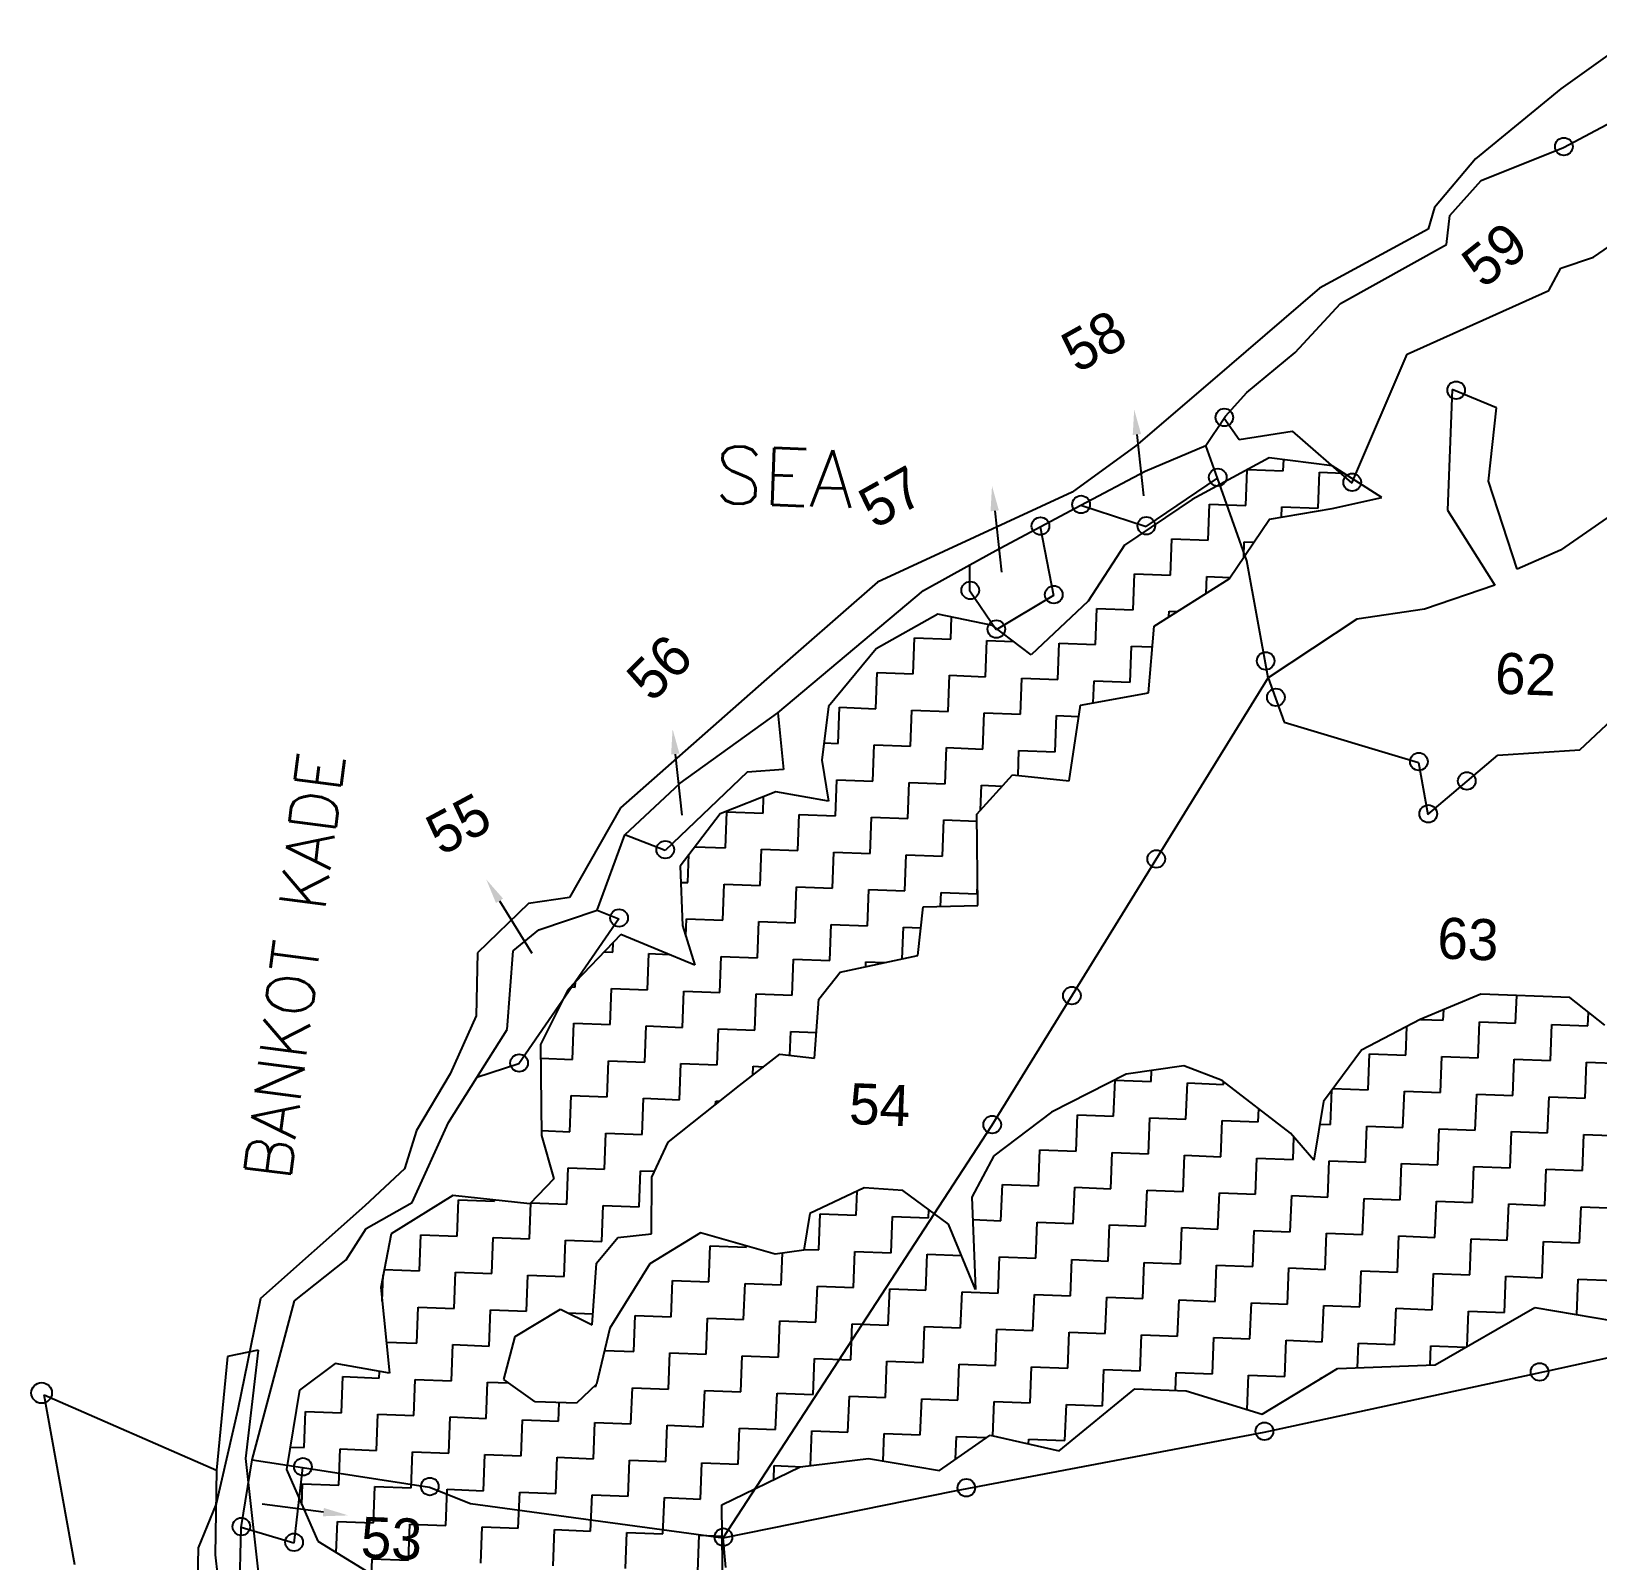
# Model space of a CAD drawing. Header units: metres. Extents: x 291285 to 296393, y 1982985 to 1990470.
# Drawn here: x 291384 to 292065, y 1987657 to 1988323 of the extents above; entities that cross this region are included whole.
import ezdxf

# ---------------------------------------------------------------- set-up
doc = ezdxf.new("R2010")
doc.units = ezdxf.units.M
for name, color, linetype in [('OFF', 1, 'Continuous'), ('POLY_HATCH', 12, 'Continuous'), ('POLY_PARCEL', 6, 'Continuous'), ('POLY_ROAD', 30, 'Continuous'), ('SYM_STONE', 1, 'Continuous'), ('TEXT_MAPOUT', 7, 'Continuous'), ('TEXT_PARCEL', 7, 'Continuous'), ('V_BOUND_LINE', 7, 'Continuous')]:
    doc.layers.add(name, color=color, linetype=linetype)
doc.styles.get("Standard").update_dxf_attribs({"font": 'simplex.shx'})
doc.styles.add('TEXT_MAP', font='')
doc.styles.get('TEXT_MAP').set_extended_font_data('Kruti Dev 050')

msp = doc.modelspace()

# ---------------------------------------------------------------- linework, layer by layer
for p, q in [((291865, 1988147.22), (291867.89, 1988120.56)), ((291803.13, 1988114.01), (291806.02, 1988087.35)), ((291664.15, 1988008.23), (291667.04, 1987981.57)), ((291587.67, 1987944.39), (291601.8, 1987921.6)), ((291511.04, 1987678.44), (291484.45, 1987681.92))]:
    msp.add_line(p, q)
for points in [[(291863.19, 1988147.02), (291863.82, 1988158.08), (291866.81, 1988147.41)], [(291801.32, 1988113.81), (291801.96, 1988124.87), (291804.94, 1988114.21)], [(291662.34, 1988008.03), (291662.98, 1988019.09), (291665.96, 1988008.42)], [(291586.12, 1987943.43), (291581.91, 1987953.67), (291589.21, 1987945.35)], [(291511.27, 1987680.25), (291521.87, 1987677.03), (291510.8, 1987676.64)]]:
    msp.add_solid(points)
at = {"layer": 'OFF'}
msp.add_line((291482.71, 1987748.85), (291469.39, 1987746.13), dxfattribs=at)
at = {"layer": 'POLY_HATCH'}
for p, q in [((291922.54, 1988137.09), (291889.1, 1988118.99)), ((291949.9, 1988133.62), (291922.54, 1988137.09)), ((291971.61, 1988119.86), (291949.9, 1988133.62)), ((291889.1, 1988118.99), (291859.64, 1988099.11)), ((291950, 1988115.04), (291971.61, 1988119.86)), ((291905.16, 1988084.44), (291922.73, 1988110.43)), ((291922.73, 1988110.43), (291950, 1988115.04)), ((291859.64, 1988099.11), (291843.74, 1988074.67)), ((291872.44, 1988063.88), (291905.16, 1988084.44)), ((291843.74, 1988074.67), (291819, 1988051.38)), ((291778.44, 1988069.09), (291751.58, 1988053.96)), ((291802.1, 1988064.15), (291778.44, 1988069.09)), ((291819, 1988051.38), (291802.1, 1988064.15)), ((291870.11, 1988034.88), (291872.44, 1988063.88)), ((291751.58, 1988053.96), (291730.81, 1988028.91)), ((291840.4, 1988029.55), (291870.11, 1988034.88)), ((291730.81, 1988028.91), (291727.9, 1988005.59)), ((291835.5, 1987996.62), (291840.4, 1988029.55)), ((291727.9, 1988005.59), (291730.85, 1987987.7)), ((291795.32, 1987982), (291810.93, 1987999.17)), ((291810.93, 1987999.17), (291835.5, 1987996.62)), ((291707.96, 1987991.81), (291683.75, 1987982.23)), ((291730.85, 1987987.7), (291707.96, 1987991.81)), ((291683.75, 1987982.23), (291666.3, 1987959.47)), ((291795.82, 1987942.39), (291795.32, 1987982)), ((291666.3, 1987959.47), (291667.33, 1987933.58)), ((291769.7, 1987920.58), (291771.94, 1987941.69)), ((291771.94, 1987941.69), (291795.82, 1987942.39)), ((291667.33, 1987933.58), (291672.73, 1987916.4)), ((291640.5, 1987929.76), (291617.34, 1987905.6)), ((291672.73, 1987916.4), (291640.5, 1987929.76)), ((291735.88, 1987913.28), (291769.7, 1987920.58)), ((291726.55, 1987901.61), (291735.88, 1987913.28)), ((291617.34, 1987905.6), (291605.51, 1987881.81)), ((291724.7, 1987875.9), (291726.55, 1987901.61)), ((292014.69, 1987903.74), (291988.19, 1987892.73)), ((292053.33, 1987902.26), (292014.69, 1987903.74)), ((292068.63, 1987890.22), (292053.33, 1987902.26)), ((291988.19, 1987892.73), (291962.74, 1987879.38)), ((291605.51, 1987881.81), (291606.01, 1987842.21)), ((291692.15, 1987863.98), (291709.58, 1987877.63)), ((291709.58, 1987877.63), (291724.7, 1987875.9)), ((291962.74, 1987879.38), (291946.12, 1987857.11)), ((291885.38, 1987872.61), (291860.3, 1987868.99)), ((291902.04, 1987866.24), (291885.38, 1987872.61)), ((291661.11, 1987839.39), (291692.15, 1987863.98)), ((291860.3, 1987868.99), (291827.85, 1987852.47)), ((291931.83, 1987843.33), (291902.04, 1987866.24)), ((291946.12, 1987857.11), (291941.99, 1987831.49)), ((291827.85, 1987852.47), (291802.76, 1987833.39)), ((291941.99, 1987831.49), (291931.83, 1987843.33)), ((291606.01, 1987842.21), (291611.36, 1987823.42)), ((291653.93, 1987824.2), (291661.11, 1987839.39)), ((291802.76, 1987833.39), (291793.18, 1987815.42)), ((291611.36, 1987823.42), (291600.83, 1987812.51)), ((291653.85, 1987799.57), (291653.93, 1987824.2)), ((291567.42, 1987816.21), (291540.5, 1987799.47)), ((291600.83, 1987812.51), (291567.42, 1987816.21)), ((291746.33, 1987819.51), (291722.69, 1987808.39)), ((291763.2, 1987818.29), (291746.33, 1987819.51)), ((291782.99, 1987803.78), (291763.2, 1987818.29)), ((291793.18, 1987815.42), (291794.8, 1987775.26)), ((291722.69, 1987808.39), (291720.07, 1987792.45)), ((291794.8, 1987775.26), (291782.99, 1987803.78)), ((291540.5, 1987799.47), (291535.97, 1987776.21)), ((291629.85, 1987786.74), (291639.16, 1987797.84)), ((291639.16, 1987797.84), (291653.85, 1987799.57)), ((291675.07, 1987799.9), (291653.06, 1987786.42)), ((291707.68, 1987790.63), (291675.07, 1987799.9)), ((291720.07, 1987792.45), (291707.68, 1987790.63)), ((291627.96, 1987759.89), (291629.85, 1987786.74)), ((291653.06, 1987786.42), (291635.65, 1987758.45)), ((291535.97, 1987776.21), (291539.8, 1987738.9)), ((291594.52, 1987754.87), (291614.18, 1987766.72)), ((291614.18, 1987766.72), (291627.96, 1987759.89)), ((291994.74, 1987742.47), (292038.15, 1987767.47)), ((292038.15, 1987767.47), (292093.17, 1987758.09)), ((291589.51, 1987736.16), (291594.52, 1987754.87)), ((291635.65, 1987758.45), (291629.84, 1987734.04)), ((291516.1, 1987743.04), (291500.7, 1987731.51)), ((291539.8, 1987738.9), (291516.1, 1987743.04)), ((291919.53, 1987721.11), (291952.23, 1987740.87)), ((291952.23, 1987740.87), (291994.74, 1987742.47)), ((291603.18, 1987726.47), (291589.51, 1987736.16)), ((291629.84, 1987734.04), (291621.21, 1987725.78)), ((291500.7, 1987731.51), (291494.93, 1987696.99)), ((291831.19, 1987705.11), (291864.17, 1987732.12)), ((291864.17, 1987732.12), (291886.37, 1987731.27)), ((291886.37, 1987731.27), (291919.53, 1987721.11)), ((291621.21, 1987725.78), (291603.18, 1987726.47)), ((291779.12, 1987696.6), (291801.13, 1987711.92)), ((291801.13, 1987711.92), (291831.19, 1987705.11)), ((291718.54, 1987698.12), (291748.19, 1987701.83)), ((291748.19, 1987701.83), (291779.12, 1987696.6)), ((291494.93, 1987696.99), (291508.69, 1987665.76)), ((291684.35, 1987681.65), (291718.54, 1987698.12)), ((291684.82, 1987641.24), (291684.35, 1987681.65)), ((291508.69, 1987665.76), (291529.62, 1987652.84))]:
    msp.add_line(p, q, dxfattribs=at)
at = {"layer": 'POLY_HATCH', "linetype": 'Continuous'}
for p, q in [((291928.68, 1988131.47), (291928.86, 1988136.29)), ((291912.34, 1988116.33), (291912.93, 1988131.89)), ((291913.24, 1988132.06), (291928.68, 1988131.47)), ((291943.81, 1988115.13), (291944.41, 1988130.86)), ((291944.41, 1988130.86), (291954.89, 1988130.46)), ((291896, 1988101.2), (291896.6, 1988116.94)), ((291896.6, 1988116.94), (291912.34, 1988116.33)), ((291927.9, 1988111.3), (291928.07, 1988115.73)), ((291928.07, 1988115.73), (291943.81, 1988115.13)), ((291879.66, 1988086.07), (291880.26, 1988101.8)), ((291880.26, 1988101.8), (291896, 1988101.2)), ((291911.47, 1988093.77), (291911.73, 1988100.6)), ((291911.73, 1988100.6), (291915.98, 1988100.43)), ((291863.32, 1988070.93), (291863.92, 1988086.67)), ((291863.92, 1988086.67), (291879.66, 1988086.07)), ((291895.11, 1988078.12), (291895.39, 1988085.46)), ((291895.39, 1988085.46), (291905.59, 1988085.07)), ((291784.03, 1988058.21), (291784.4, 1988067.85)), ((291846.98, 1988055.8), (291847.58, 1988071.54)), ((291847.58, 1988071.54), (291863.32, 1988070.93)), ((291878.96, 1988067.98), (291879.05, 1988070.33)), ((291879.05, 1988070.33), (291882.5, 1988070.2)), ((291767.69, 1988043.08), (291768.29, 1988058.81)), ((291768.29, 1988058.81), (291784.03, 1988058.21)), ((291799.16, 1988041.87), (291799.77, 1988057.61)), ((291799.77, 1988057.61), (291811.34, 1988057.16)), ((291830.64, 1988040.67), (291831.24, 1988056.4)), ((291831.24, 1988056.4), (291846.98, 1988055.8)), ((291862.11, 1988039.46), (291862.71, 1988055.2)), ((291862.71, 1988055.2), (291871.71, 1988054.85)), ((291751.35, 1988027.94), (291751.95, 1988043.68)), ((291751.95, 1988043.68), (291767.69, 1988043.08)), ((291782.82, 1988026.74), (291783.43, 1988042.47)), ((291783.43, 1988042.47), (291799.16, 1988041.87)), ((291814.3, 1988025.53), (291814.9, 1988041.27)), ((291814.9, 1988041.27), (291830.64, 1988040.67)), ((291846.01, 1988030.56), (291846.37, 1988040.06)), ((291846.37, 1988040.06), (291862.11, 1988039.46)), ((291735.01, 1988012.81), (291735.61, 1988028.55)), ((291735.61, 1988028.55), (291751.35, 1988027.94)), ((291766.48, 1988011.6), (291767.09, 1988027.34)), ((291767.09, 1988027.34), (291782.82, 1988026.74)), ((291797.96, 1988010.4), (291798.56, 1988026.13)), ((291798.56, 1988026.13), (291814.3, 1988025.53)), ((291829.43, 1988009.19), (291830.03, 1988024.93)), ((291830.03, 1988024.93), (291839.65, 1988024.56)), ((291728.83, 1988013.05), (291735.01, 1988012.81)), ((291750.14, 1987996.47), (291750.75, 1988012.21)), ((291750.75, 1988012.21), (291766.48, 1988011.6)), ((291781.62, 1987995.26), (291782.22, 1988011)), ((291782.22, 1988011), (291797.96, 1988010.4)), ((291813.28, 1987998.93), (291813.69, 1988009.79)), ((291813.69, 1988009.79), (291829.43, 1988009.19)), ((291733.8, 1987981.34), (291734.41, 1987997.07)), ((291734.41, 1987997.07), (291750.14, 1987996.47)), ((291765.28, 1987980.13), (291765.88, 1987995.87)), ((291765.88, 1987995.87), (291781.62, 1987995.26)), ((291796.94, 1987983.78), (291797.35, 1987994.66)), ((291797.35, 1987994.66), (291806.51, 1987994.31)), ((291702.33, 1987982.54), (291702.6, 1987989.69)), ((291685.99, 1987967.41), (291686.59, 1987983.15)), ((291686.59, 1987983.15), (291702.33, 1987982.54)), ((291717.46, 1987966.2), (291718.07, 1987981.94)), ((291718.07, 1987981.94), (291733.8, 1987981.34)), ((291748.94, 1987965), (291749.54, 1987980.73)), ((291749.54, 1987980.73), (291765.28, 1987980.13)), ((291780.41, 1987963.79), (291781.01, 1987979.53)), ((291781.01, 1987979.53), (291795.35, 1987978.98)), ((291672.77, 1987967.92), (291685.99, 1987967.41)), ((291701.12, 1987951.07), (291701.73, 1987966.81)), ((291701.73, 1987966.81), (291717.46, 1987966.2)), ((291732.6, 1987949.86), (291733.2, 1987965.6)), ((291733.2, 1987965.6), (291748.94, 1987965)), ((291669.65, 1987952.28), (291670.12, 1987964.45)), ((291764.07, 1987948.66), (291764.67, 1987964.39)), ((291764.67, 1987964.39), (291780.41, 1987963.79)), ((291666.58, 1987952.39), (291669.65, 1987952.28)), ((291684.78, 1987935.94), (291685.39, 1987951.67)), ((291685.39, 1987951.67), (291701.12, 1987951.07)), ((291716.26, 1987934.73), (291716.86, 1987950.47)), ((291716.86, 1987950.47), (291732.6, 1987949.86)), ((291747.73, 1987933.52), (291748.33, 1987949.26)), ((291748.33, 1987949.26), (291764.07, 1987948.66)), ((291779.57, 1987941.91), (291779.81, 1987948.05)), ((291779.81, 1987948.05), (291795.54, 1987947.45)), ((291795.54, 1987947.45), (291795.7, 1987951.57)), ((291668.76, 1987929.03), (291669.05, 1987936.54)), ((291669.05, 1987936.54), (291684.78, 1987935.94)), ((291699.92, 1987919.6), (291700.52, 1987935.33)), ((291700.52, 1987935.33), (291716.26, 1987934.73)), ((291731.39, 1987918.39), (291731.99, 1987934.13)), ((291731.99, 1987934.13), (291747.73, 1987933.52)), ((291762.94, 1987919.12), (291763.47, 1987932.92)), ((291763.47, 1987932.92), (291770.98, 1987932.63)), ((291636.97, 1987922.01), (291637.13, 1987926.25)), ((291633.21, 1987922.15), (291636.97, 1987922.01)), ((291652.1, 1987905.67), (291652.71, 1987921.41)), ((291652.71, 1987921.41), (291661.47, 1987921.07)), ((291683.58, 1987904.46), (291684.18, 1987920.2)), ((291684.18, 1987920.2), (291699.92, 1987919.6)), ((291715.05, 1987903.26), (291715.65, 1987918.99)), ((291715.65, 1987918.99), (291731.39, 1987918.39)), ((291747.05, 1987915.69), (291747.13, 1987917.79)), ((291747.13, 1987917.79), (291755.31, 1987917.47)), ((291618.63, 1987906.95), (291620.63, 1987906.87)), ((291620.63, 1987906.87), (291620.72, 1987909.12)), ((291635.76, 1987890.53), (291636.37, 1987906.27)), ((291636.37, 1987906.27), (291652.1, 1987905.67)), ((291667.24, 1987889.33), (291667.84, 1987905.07)), ((291667.84, 1987905.07), (291683.58, 1987904.46)), ((291698.71, 1987888.12), (291699.31, 1987903.86)), ((291699.31, 1987903.86), (291715.05, 1987903.26)), ((292029.79, 1987891.19), (292030.25, 1987903.14)), ((291619.42, 1987875.4), (291620.03, 1987891.14)), ((291620.03, 1987891.14), (291635.76, 1987890.53)), ((291988.32, 1987892.78), (291998.31, 1987892.4)), ((291998.31, 1987892.4), (291998.49, 1987897.01)), ((292013.45, 1987876.06), (292014.05, 1987891.79)), ((292014.05, 1987891.79), (292029.79, 1987891.19)), ((292044.92, 1987874.85), (292045.52, 1987890.59)), ((292045.52, 1987890.59), (292061.26, 1987889.99)), ((292061.26, 1987889.99), (292061.49, 1987895.84)), ((291650.9, 1987874.19), (291651.5, 1987889.93)), ((291651.5, 1987889.93), (291667.24, 1987889.33)), ((291682.37, 1987872.99), (291682.97, 1987888.73)), ((291682.97, 1987888.73), (291698.71, 1987888.12)), ((291714.05, 1987877.12), (291714.45, 1987887.52)), ((291714.45, 1987887.52), (291725.51, 1987887.09)), ((291981.97, 1987877.26), (291982.45, 1987889.72)), ((291965.63, 1987862.13), (291966.24, 1987877.87)), ((291966.24, 1987877.87), (291981.97, 1987877.26)), ((291605.59, 1987875.93), (291619.42, 1987875.4)), ((291634.56, 1987859.06), (291635.16, 1987874.8)), ((291635.16, 1987874.8), (291650.9, 1987874.19)), ((291666.03, 1987857.85), (291666.63, 1987873.59)), ((291666.63, 1987873.59), (291682.37, 1987872.99)), ((291697.96, 1987868.53), (291698.11, 1987872.39)), ((291698.11, 1987872.39), (291702.66, 1987872.21)), ((291871.21, 1987865.75), (291871.4, 1987870.59)), ((291997.11, 1987860.92), (291997.71, 1987876.66)), ((291997.71, 1987876.66), (292013.45, 1987876.06)), ((292028.58, 1987859.72), (292029.18, 1987875.45)), ((292029.18, 1987875.45), (292044.92, 1987874.85)), ((292060.06, 1987858.51), (292060.66, 1987874.25)), ((292060.66, 1987874.25), (292076.4, 1987873.65)), ((291854.87, 1987850.62), (291855.48, 1987866.35)), ((291855.48, 1987866.35), (291871.21, 1987865.75)), ((291886.35, 1987849.41), (291886.95, 1987865.15)), ((291886.95, 1987865.15), (291902.69, 1987864.54)), ((291902.69, 1987864.54), (291902.73, 1987865.71)), ((291618.22, 1987843.93), (291618.82, 1987859.66)), ((291618.82, 1987859.66), (291634.56, 1987859.06)), ((291649.69, 1987842.72), (291650.29, 1987858.46)), ((291650.29, 1987858.46), (291666.03, 1987857.85)), ((291681.71, 1987855.71), (291681.77, 1987857.25)), ((291681.77, 1987857.25), (291683.57, 1987857.18)), ((291949.29, 1987847), (291949.87, 1987862.14)), ((291950.31, 1987862.72), (291965.63, 1987862.13)), ((291980.77, 1987845.79), (291981.37, 1987861.53)), ((291981.37, 1987861.53), (291997.11, 1987860.92)), ((292012.24, 1987844.58), (292012.84, 1987860.32)), ((292012.84, 1987860.32), (292028.58, 1987859.72)), ((292043.72, 1987843.38), (292044.32, 1987859.11)), ((292044.32, 1987859.11), (292060.06, 1987858.51)), ((291838.53, 1987835.48), (291839.14, 1987851.22)), ((291839.14, 1987851.22), (291854.87, 1987850.62)), ((291870.01, 1987834.28), (291870.61, 1987850.01)), ((291870.61, 1987850.01), (291886.35, 1987849.41)), ((291917.82, 1987848.2), (291918.04, 1987853.94)), ((291605.99, 1987844.4), (291618.22, 1987843.93)), ((291633.35, 1987827.59), (291633.95, 1987843.32)), ((291633.95, 1987843.32), (291649.69, 1987842.72)), ((291901.48, 1987833.07), (291902.08, 1987848.81)), ((291902.08, 1987848.81), (291917.82, 1987848.2)), ((291944.52, 1987847.18), (291949.29, 1987847)), ((291964.43, 1987830.66), (291965.03, 1987846.39)), ((291965.03, 1987846.39), (291980.77, 1987845.79)), ((291995.9, 1987829.45), (291996.5, 1987845.19)), ((291996.5, 1987845.19), (292012.24, 1987844.58)), ((292027.38, 1987828.24), (292027.98, 1987843.98)), ((292027.98, 1987843.98), (292043.72, 1987843.38)), ((292058.85, 1987827.04), (292059.45, 1987842.77)), ((292059.45, 1987842.77), (292075.19, 1987842.17)), ((291822.19, 1987820.35), (291822.8, 1987836.09)), ((291822.8, 1987836.09), (291838.53, 1987835.48)), ((291932.95, 1987831.86), (291933.33, 1987841.59)), ((291853.67, 1987819.14), (291854.27, 1987834.88)), ((291854.27, 1987834.88), (291870.01, 1987834.28)), ((291885.14, 1987817.94), (291885.74, 1987833.67)), ((291885.74, 1987833.67), (291901.48, 1987833.07)), ((291916.61, 1987816.73), (291917.22, 1987832.47)), ((291917.22, 1987832.47), (291932.95, 1987831.86)), ((291948.09, 1987815.52), (291948.69, 1987831.26)), ((291948.69, 1987831.26), (291964.43, 1987830.66)), ((291979.56, 1987814.32), (291980.16, 1987830.05)), ((291980.16, 1987830.05), (291995.9, 1987829.45)), ((291617.01, 1987812.45), (291617.61, 1987828.19)), ((291617.61, 1987828.19), (291633.35, 1987827.59)), ((291648.48, 1987811.25), (291649.09, 1987826.98)), ((291649.09, 1987826.98), (291655.14, 1987826.75)), ((292011.03, 1987813.11), (292011.64, 1987828.85)), ((292011.64, 1987828.85), (292027.38, 1987828.24)), ((292042.51, 1987811.9), (292043.11, 1987827.64)), ((292043.11, 1987827.64), (292058.85, 1987827.04)), ((291742.9, 1987807.63), (291743.31, 1987818.09)), ((291805.85, 1987805.22), (291806.46, 1987820.95)), ((291806.46, 1987820.95), (291822.19, 1987820.35)), ((291837.33, 1987804.01), (291837.93, 1987819.75)), ((291837.93, 1987819.75), (291853.67, 1987819.14)), ((291868.8, 1987802.8), (291869.4, 1987818.54)), ((291869.4, 1987818.54), (291885.14, 1987817.94)), ((291900.27, 1987801.6), (291900.88, 1987817.33)), ((291900.88, 1987817.33), (291916.61, 1987816.73)), ((291931.75, 1987800.39), (291932.35, 1987816.13)), ((291932.35, 1987816.13), (291948.09, 1987815.52)), ((291569.2, 1987798.53), (291569.8, 1987814.26)), ((291569.8, 1987814.26), (291585.54, 1987813.66)), ((291585.54, 1987813.66), (291585.56, 1987814.2)), ((291600.67, 1987797.32), (291601.27, 1987812.96)), ((291601.36, 1987813.05), (291617.01, 1987812.45)), ((291632.14, 1987796.11), (291632.75, 1987811.85)), ((291632.75, 1987811.85), (291648.48, 1987811.25)), ((291774.38, 1987806.42), (291774.52, 1987810)), ((291963.22, 1987799.18), (291963.82, 1987814.92)), ((291963.82, 1987814.92), (291979.56, 1987814.32)), ((291994.69, 1987797.98), (291995.3, 1987813.71)), ((291995.3, 1987813.71), (292011.03, 1987813.11)), ((292026.17, 1987796.77), (292026.77, 1987812.51)), ((292026.77, 1987812.51), (292042.51, 1987811.9)), ((292057.64, 1987795.56), (292058.25, 1987811.3)), ((292058.25, 1987811.3), (292073.98, 1987810.7)), ((291726.56, 1987792.49), (291727.17, 1987808.23)), ((291727.17, 1987808.23), (291742.9, 1987807.63)), ((291758.04, 1987791.29), (291758.64, 1987807.02)), ((291758.64, 1987807.02), (291774.38, 1987806.42)), ((291793.57, 1987805.69), (291805.85, 1987805.22)), ((291820.99, 1987788.88), (291821.59, 1987804.61)), ((291821.59, 1987804.61), (291837.33, 1987804.01)), ((291852.46, 1987787.67), (291853.06, 1987803.41)), ((291853.06, 1987803.41), (291868.8, 1987802.8)), ((291883.93, 1987786.46), (291884.54, 1987802.2)), ((291884.54, 1987802.2), (291900.27, 1987801.6)), ((291552.86, 1987783.39), (291553.46, 1987799.13)), ((291553.46, 1987799.13), (291569.2, 1987798.53)), ((291584.33, 1987782.19), (291584.93, 1987797.92)), ((291584.93, 1987797.92), (291600.67, 1987797.32)), ((291615.8, 1987780.98), (291616.41, 1987796.72)), ((291616.41, 1987796.72), (291632.14, 1987796.11)), ((291915.41, 1987785.26), (291916.01, 1987800.99)), ((291916.01, 1987800.99), (291931.75, 1987800.39)), ((291946.88, 1987784.05), (291947.48, 1987799.79)), ((291947.48, 1987799.79), (291963.22, 1987799.18)), ((291978.35, 1987782.84), (291978.96, 1987798.58)), ((291978.96, 1987798.58), (291994.69, 1987797.98)), ((292009.83, 1987781.64), (292010.43, 1987797.37)), ((292010.43, 1987797.37), (292026.17, 1987796.77)), ((292041.3, 1987780.43), (292041.91, 1987796.17)), ((292041.91, 1987796.17), (292057.64, 1987795.56)), ((291678.75, 1987778.57), (291679.35, 1987794.3)), ((291679.35, 1987794.3), (291695.09, 1987793.7)), ((291695.09, 1987793.7), (291695.11, 1987794.2)), ((291710.22, 1987777.36), (291710.75, 1987791.08)), ((291720.12, 1987792.74), (291726.56, 1987792.49)), ((291741.7, 1987776.15), (291742.3, 1987791.89)), ((291742.3, 1987791.89), (291758.04, 1987791.29)), ((291773.17, 1987774.95), (291773.78, 1987790.68)), ((291773.78, 1987790.68), (291788.65, 1987790.11)), ((291804.65, 1987773.74), (291805.25, 1987789.48)), ((291805.25, 1987789.48), (291820.99, 1987788.88)), ((291836.12, 1987772.54), (291836.72, 1987788.27)), ((291836.72, 1987788.27), (291852.46, 1987787.67)), ((291536.59, 1987770.18), (291537.03, 1987781.65)), ((291537.48, 1987783.98), (291552.86, 1987783.39)), ((291567.99, 1987767.05), (291568.59, 1987782.79)), ((291568.59, 1987782.79), (291584.33, 1987782.19)), ((291599.46, 1987765.85), (291600.07, 1987781.58)), ((291600.07, 1987781.58), (291615.8, 1987780.98)), ((291867.59, 1987771.33), (291868.2, 1987787.07)), ((291868.2, 1987787.07), (291883.93, 1987786.46)), ((291899.07, 1987770.12), (291899.67, 1987785.86)), ((291899.67, 1987785.86), (291915.41, 1987785.26)), ((291930.54, 1987768.92), (291931.14, 1987784.65)), ((291931.14, 1987784.65), (291946.88, 1987784.05)), ((291962.01, 1987767.71), (291962.62, 1987783.45)), ((291962.62, 1987783.45), (291978.35, 1987782.84)), ((291993.49, 1987766.5), (291994.09, 1987782.24)), ((291994.09, 1987782.24), (292009.83, 1987781.64)), ((291662.41, 1987763.43), (291663.01, 1987779.17)), ((291663.01, 1987779.17), (291678.75, 1987778.57)), ((291693.88, 1987762.23), (291694.49, 1987777.96)), ((291694.49, 1987777.96), (291710.22, 1987777.36)), ((291725.36, 1987761.02), (291725.96, 1987776.76)), ((291725.96, 1987776.76), (291741.7, 1987776.15)), ((291756.83, 1987759.81), (291757.44, 1987775.55)), ((291757.44, 1987775.55), (291773.17, 1987774.95)), ((292024.96, 1987765.3), (292025.57, 1987781.03)), ((292025.57, 1987781.03), (292041.3, 1987780.43)), ((292056.45, 1987764.35), (292057.04, 1987779.83)), ((292057.04, 1987779.83), (292072.78, 1987779.22)), ((291551.65, 1987751.92), (291552.25, 1987767.66)), ((291552.25, 1987767.66), (291567.99, 1987767.05)), ((291788.31, 1987758.61), (291788.91, 1987774.34)), ((291788.91, 1987774.34), (291804.65, 1987773.74)), ((291819.78, 1987757.4), (291820.38, 1987773.14)), ((291820.38, 1987773.14), (291836.12, 1987772.54)), ((291851.25, 1987756.2), (291851.86, 1987771.93)), ((291851.86, 1987771.93), (291867.59, 1987771.33)), ((291882.73, 1987754.99), (291883.33, 1987770.73)), ((291883.33, 1987770.73), (291899.07, 1987770.12)), ((291914.2, 1987753.78), (291914.8, 1987769.52)), ((291914.8, 1987769.52), (291930.54, 1987768.92)), ((291945.67, 1987752.58), (291946.28, 1987768.31)), ((291946.28, 1987768.31), (291962.01, 1987767.71)), ((291583.12, 1987750.71), (291583.73, 1987766.45)), ((291583.73, 1987766.45), (291599.46, 1987765.85)), ((291617.32, 1987765.16), (291628.31, 1987764.74)), ((291646.07, 1987748.3), (291646.67, 1987764.04)), ((291646.67, 1987764.04), (291662.41, 1987763.43)), ((291677.54, 1987747.09), (291678.15, 1987762.83)), ((291678.15, 1987762.83), (291693.88, 1987762.23)), ((291709.02, 1987745.89), (291709.62, 1987761.62)), ((291709.62, 1987761.62), (291725.36, 1987761.02)), ((291977.15, 1987751.37), (291977.75, 1987767.11)), ((291977.75, 1987767.11), (291993.49, 1987766.5)), ((292008.63, 1987750.47), (292009.23, 1987765.9)), ((292009.23, 1987765.9), (292024.96, 1987765.3)), ((291740.49, 1987744.68), (291741.1, 1987760.42)), ((291741.1, 1987760.42), (291756.83, 1987759.81)), ((291771.97, 1987743.47), (291772.57, 1987759.21)), ((291772.57, 1987759.21), (291788.31, 1987758.61)), ((291803.44, 1987742.27), (291804.04, 1987758)), ((291804.04, 1987758), (291819.78, 1987757.4)), ((291834.91, 1987741.06), (291835.52, 1987756.8)), ((291835.52, 1987756.8), (291851.25, 1987756.2)), ((291866.39, 1987739.85), (291866.99, 1987755.59)), ((291866.99, 1987755.59), (291882.73, 1987754.99)), ((291897.86, 1987738.65), (291898.46, 1987754.39)), ((291898.46, 1987754.39), (291914.2, 1987753.78)), ((291538.41, 1987752.43), (291551.65, 1987751.92)), ((291566.78, 1987735.58), (291567.39, 1987751.32)), ((291567.39, 1987751.32), (291583.12, 1987750.71)), ((291633.35, 1987748.79), (291646.07, 1987748.3)), ((291661.2, 1987731.96), (291661.81, 1987747.7)), ((291661.81, 1987747.7), (291677.54, 1987747.09)), ((291929.33, 1987737.44), (291929.94, 1987753.18)), ((291929.94, 1987753.18), (291945.67, 1987752.58)), ((291961, 1987741.2), (291961.41, 1987751.97)), ((291961.41, 1987751.97), (291977.15, 1987751.37)), ((291992.56, 1987742.39), (291992.89, 1987750.77)), ((291992.89, 1987750.77), (292008.13, 1987750.18)), ((291692.68, 1987730.75), (291693.28, 1987746.49)), ((291693.28, 1987746.49), (291709.02, 1987745.89)), ((291724.15, 1987729.55), (291724.76, 1987745.28)), ((291724.76, 1987745.28), (291740.49, 1987744.68)), ((291755.63, 1987728.34), (291756.23, 1987744.08)), ((291756.23, 1987744.08), (291771.97, 1987743.47)), ((291787.1, 1987727.13), (291787.7, 1987742.87)), ((291787.7, 1987742.87), (291803.44, 1987742.27)), ((291818.57, 1987725.93), (291819.18, 1987741.66)), ((291819.18, 1987741.66), (291834.91, 1987741.06)), ((291850.05, 1987724.72), (291850.65, 1987740.46)), ((291850.65, 1987740.46), (291866.39, 1987739.85)), ((291518.97, 1987721.65), (291519.57, 1987737.39)), ((291519.57, 1987737.39), (291535.31, 1987736.79)), ((291535.31, 1987736.79), (291535.42, 1987739.67)), ((291550.44, 1987720.45), (291551.05, 1987736.18)), ((291551.05, 1987736.18), (291566.78, 1987735.58)), ((291581.92, 1987719.24), (291582.52, 1987734.98)), ((291582.52, 1987734.98), (291591.67, 1987734.63)), ((291629.73, 1987733.17), (291629.76, 1987733.96)), ((291881.82, 1987731.45), (291882.12, 1987739.25)), ((291882.12, 1987739.25), (291897.86, 1987738.65)), ((291913.03, 1987723.11), (291913.6, 1987738.05)), ((291913.6, 1987738.05), (291929.33, 1987737.44)), ((291945.06, 1987736.54), (291945.07, 1987736.84)), ((291945.07, 1987736.84), (291945.53, 1987736.82)), ((291628.96, 1987733.2), (291629.73, 1987733.17)), ((291644.86, 1987716.83), (291645.47, 1987732.56)), ((291645.47, 1987732.56), (291661.2, 1987731.96)), ((291676.34, 1987715.62), (291676.94, 1987731.36)), ((291676.94, 1987731.36), (291692.68, 1987730.75)), ((291707.81, 1987714.41), (291708.42, 1987730.15)), ((291708.42, 1987730.15), (291724.15, 1987729.55)), ((291739.29, 1987713.21), (291739.89, 1987728.94)), ((291739.89, 1987728.94), (291755.63, 1987728.34)), ((291770.76, 1987712), (291771.36, 1987727.74)), ((291771.36, 1987727.74), (291787.1, 1987727.13)), ((291502.63, 1987706.52), (291503.23, 1987722.25)), ((291503.23, 1987722.25), (291518.97, 1987721.65)), ((291534.1, 1987705.31), (291534.71, 1987721.05)), ((291534.71, 1987721.05), (291550.44, 1987720.45)), ((291613.39, 1987718.03), (291613.7, 1987726.07)), ((291802.27, 1987711.66), (291802.84, 1987726.53)), ((291802.84, 1987726.53), (291818.57, 1987725.93)), ((291833.71, 1987709.59), (291834.31, 1987725.32)), ((291834.31, 1987725.32), (291850.05, 1987724.72)), ((291565.58, 1987704.11), (291566.18, 1987719.84)), ((291566.18, 1987719.84), (291581.92, 1987719.24)), ((291597.05, 1987702.9), (291597.65, 1987718.64)), ((291597.65, 1987718.64), (291613.39, 1987718.03)), ((291628.52, 1987701.69), (291629.13, 1987717.43)), ((291629.13, 1987717.43), (291644.86, 1987716.83)), ((291660, 1987700.49), (291660.6, 1987716.22)), ((291660.6, 1987716.22), (291676.34, 1987715.62)), ((291691.47, 1987699.28), (291692.08, 1987715.02)), ((291692.08, 1987715.02), (291707.81, 1987714.41)), ((291722.97, 1987698.67), (291723.55, 1987713.81)), ((291723.55, 1987713.81), (291739.29, 1987713.21)), ((291496.56, 1987706.75), (291502.63, 1987706.52)), ((291754.57, 1987700.75), (291755.02, 1987712.6)), ((291755.02, 1987712.6), (291770.76, 1987712)), ((291786.12, 1987701.47), (291786.5, 1987711.4)), ((291786.5, 1987711.4), (291799.66, 1987710.89)), ((291817.89, 1987708.12), (291817.97, 1987710.19)), ((291817.97, 1987710.19), (291833.71, 1987709.59)), ((291517.76, 1987690.18), (291518.37, 1987705.91)), ((291518.37, 1987705.91), (291534.1, 1987705.31)), ((291549.24, 1987688.97), (291549.84, 1987704.71)), ((291549.84, 1987704.71), (291565.58, 1987704.11)), ((291580.71, 1987687.77), (291581.31, 1987703.5)), ((291581.31, 1987703.5), (291597.05, 1987702.9)), ((291612.18, 1987686.56), (291612.79, 1987702.3)), ((291612.79, 1987702.3), (291628.52, 1987701.69)), ((291643.66, 1987685.35), (291644.26, 1987701.09)), ((291644.26, 1987701.09), (291660, 1987700.49)), ((291675.13, 1987684.15), (291675.74, 1987699.88)), ((291675.74, 1987699.88), (291691.47, 1987699.28)), ((291706.97, 1987692.55), (291707.21, 1987698.68)), ((291707.21, 1987698.68), (291719.31, 1987698.21)), ((291501.68, 1987681.68), (291502.03, 1987690.78)), ((291502.03, 1987690.78), (291517.76, 1987690.18)), ((291532.9, 1987673.84), (291533.5, 1987689.57)), ((291533.5, 1987689.57), (291549.24, 1987688.97)), ((291564.37, 1987672.63), (291564.97, 1987688.37)), ((291564.97, 1987688.37), (291580.71, 1987687.77)), ((291595.84, 1987671.43), (291596.45, 1987687.16)), ((291596.45, 1987687.16), (291612.18, 1987686.56)), ((291627.32, 1987670.22), (291627.92, 1987685.96)), ((291627.92, 1987685.96), (291643.66, 1987685.35)), ((291658.79, 1987669.01), (291659.39, 1987684.75)), ((291659.39, 1987684.75), (291675.13, 1987684.15)), ((291516.64, 1987660.86), (291517.16, 1987674.44)), ((291517.16, 1987674.44), (291532.9, 1987673.84)), ((291548.03, 1987657.5), (291548.63, 1987673.23)), ((291548.63, 1987673.23), (291564.37, 1987672.63)), ((291579.5, 1987656.29), (291580.11, 1987672.03)), ((291580.11, 1987672.03), (291595.84, 1987671.43)), ((291610.98, 1987655.09), (291611.58, 1987670.82)), ((291611.58, 1987670.82), (291627.32, 1987670.22)), ((291642.45, 1987653.88), (291643.05, 1987669.62)), ((291643.05, 1987669.62), (291658.79, 1987669.01)), ((291673.93, 1987652.67), (291674.53, 1987668.41)), ((291674.53, 1987668.41), (291684.51, 1987668.03)), ((291531.69, 1987642.36), (291532.29, 1987658.1)), ((291532.29, 1987658.1), (291548.03, 1987657.5))]:
    msp.add_line(p, q, dxfattribs=at)
at = {"layer": 'POLY_PARCEL'}
for p, q in [((292063.67, 1988224.38), (292079.89, 1988235.48)), ((292049.5, 1988219.51), (292063.67, 1988224.38)), ((292044.16, 1988209.8), (292049.5, 1988219.51)), ((291982.6, 1988182.15), (292044.16, 1988209.8)), ((291958.55, 1988126.09), (291982.6, 1988182.15)), ((292002.14, 1988166.83), (292000.13, 1988114.25)), ((292021.45, 1988158.79), (292002.14, 1988166.83)), ((292017.97, 1988126.94), (292021.45, 1988158.79)), ((291902.91, 1988154.3), (291909.55, 1988145.06)), ((291900.03, 1988128.24), (291894.95, 1988142.48)), ((291909.55, 1988145.06), (291932.5, 1988148.74)), ((291932.5, 1988148.74), (291958.55, 1988126.09)), ((291868.98, 1988107.18), (291900.03, 1988128.24)), ((291912.87, 1988092.2), (291900.03, 1988128.24)), ((292030.49, 1988088.59), (292017.97, 1988126.94)), ((291840.59, 1988116.43), (291868.98, 1988107.18)), ((292081.29, 1988119.1), (292049.3, 1988096.88)), ((292000.13, 1988114.25), (292020.76, 1988081.75)), ((291822.92, 1988107.04), (291828.7, 1988077.22)), ((292049.3, 1988096.88), (292030.49, 1988088.59)), ((291792.38, 1988079.07), (291792.38, 1988090.58)), ((291922.18, 1988041.35), (291912.87, 1988092.2)), ((292020.76, 1988081.75), (291990.12, 1988071.2)), ((291803.71, 1988062.22), (291792.38, 1988079.07)), ((291828.7, 1988077.22), (291803.71, 1988062.22)), ((291990.12, 1988071.2), (291960.63, 1988066.92)), ((291960.63, 1988066.92), (291922.18, 1988041.35)), ((291801.92, 1987846.68), (291922.18, 1988041.35)), ((291922.18, 1988041.35), (291929.11, 1988022.14)), ((292057.7, 1988010), (292081.57, 1988032.53)), ((291708.72, 1988026.19), (291711.17, 1988001.43)), ((291929.11, 1988022.14), (291987.54, 1988004.58)), ((291991.65, 1987981.87), (292021.97, 1988007.76)), ((292021.97, 1988007.76), (292057.7, 1988010)), ((291695.44, 1988000.38), (291659.68, 1987966.29)), ((291711.17, 1988001.43), (291695.44, 1988000.38)), ((291987.54, 1988004.58), (291991.65, 1987981.87)), ((291659.68, 1987966.29), (291642.23, 1987973.13)), ((291630.16, 1987940.29), (291639.56, 1987936.54)), ((291639.56, 1987936.54), (291596.08, 1987873.47)), ((291596.08, 1987873.47), (291577.84, 1987867.54)), ((291684.96, 1987667.22), (291801.92, 1987846.68)), ((292044.56, 1987740.07), (292170.27, 1987767.63)), ((291920.36, 1987713.27), (292044.56, 1987740.07)), ((291785.83, 1987687.77), (291920.36, 1987713.27)), ((291480.08, 1987701.22), (291502.02, 1987697.81)), ((291502.02, 1987697.81), (291498.14, 1987664.99)), ((291502.02, 1987697.81), (291557.22, 1987689.25)), ((291557.22, 1987689.25), (291574.99, 1987682.25)), ((291684.96, 1987667.22), (291785.83, 1987687.77)), ((291574.99, 1987682.25), (291684.96, 1987667.22)), ((291498.14, 1987664.99), (291475.21, 1987671.81)), ((291686.15, 1987654.29), (291684.96, 1987667.22))]:
    msp.add_line(p, q, dxfattribs=at)
at = {"layer": 'POLY_ROAD'}
for p, q in [((292050.63, 1988272.13), (292089.31, 1988292.6)), ((292014.74, 1988257.77), (292050.63, 1988272.13)), ((292001.16, 1988242.56), (292014.74, 1988257.77)), ((291999.75, 1988229.81), (292001.16, 1988242.56)), ((291953.55, 1988204.14), (291999.75, 1988229.81)), ((291933.88, 1988182.94), (291953.55, 1988204.14)), ((291912.88, 1988165.45), (291933.88, 1988182.94)), ((291903.52, 1988155.2), (291912.88, 1988165.45)), ((291894.95, 1988142.48), (291902.91, 1988154.3)), ((291902.91, 1988154.3), (291903.52, 1988155.2)), ((291868.54, 1988131.29), (291894.95, 1988142.48)), ((291840.59, 1988116.43), (291868.54, 1988131.29)), ((291822.92, 1988107.04), (291840.59, 1988116.43)), ((291803.69, 1988096.82), (291822.92, 1988107.04)), ((291792.38, 1988090.58), (291803.69, 1988096.82)), ((291772.08, 1988079.37), (291792.38, 1988090.58)), ((291708.72, 1988026.19), (291772.08, 1988079.37)), ((291666.34, 1987995.62), (291708.72, 1988026.19)), ((291642.23, 1987973.13), (291666.34, 1987995.62)), ((291630.16, 1987940.29), (291642.23, 1987973.13)), ((291604.76, 1987931.75), (291630.16, 1987940.29)), ((291593.61, 1987922.67), (291604.76, 1987931.75)), ((291591.01, 1987888.37), (291593.61, 1987922.67)), ((291577.84, 1987867.54), (291591.01, 1987888.37)), ((291565.48, 1987848), (291577.84, 1987867.54)), ((291549.67, 1987813.11), (291565.48, 1987848)), ((291529.65, 1987801.81), (291549.67, 1987813.11)), ((291520.89, 1987788.24), (291529.65, 1987801.81)), ((291498.42, 1987770.43), (291520.89, 1987788.24)), ((291480.08, 1987701.22), (291498.42, 1987770.43)), ((291475.21, 1987671.81), (291480.08, 1987701.22)), ((291464.47, 1987696.71), (291463.97, 1987659.87)), ((291473.19, 1987585.9), (291475.21, 1987671.81)), ((291463.97, 1987659.87), (291478.04, 1987539))]:
    msp.add_line(p, q, dxfattribs=at)
at = {"layer": 'SYM_STONE'}
for centre, radius in [((292050.76, 1988272.48), 3.84), ((292003.91, 1988166.49), 3.84), ((291903.04, 1988154.64), 3.84), ((291900.16, 1988128.59), 3.84), ((291958.68, 1988126.43), 3.84), ((291840.72, 1988116.78), 3.84), ((291823.05, 1988107.39), 3.84), ((291869.11, 1988107.53), 3.84), ((291792.51, 1988079.41), 3.84), ((291828.83, 1988077.56), 3.84), ((291803.84, 1988062.57), 3.84), ((291921.02, 1988048.74), 3.84), ((291925.49, 1988032.89), 3.84), ((291987.67, 1988004.92), 3.84), ((292008.54, 1987996.52), 3.84), ((291991.78, 1987982.22), 3.84), ((291659.81, 1987966.63), 3.84), ((291873.44, 1987962.58), 3.84), ((291639.69, 1987936.89), 3.84), ((291836.71, 1987903.13), 3.84), ((291596.21, 1987873.82), 3.84), ((291802.05, 1987847.02), 3.84), ((292040.23, 1987739.45), 3.84), ((291388.46, 1987730.29), 4.49), ((291920.49, 1987713.62), 3.84), ((291502.15, 1987698.16), 3.84), ((291557.35, 1987689.59), 3.84), ((291790.79, 1987689.03), 3.84), ((291475.34, 1987672.15), 3.84), ((291498.27, 1987665.34), 3.84), ((291685.09, 1987667.56), 3.84)]:
    msp.add_circle(centre, radius, dxfattribs=at)
at = {"layer": 'V_BOUND_LINE'}
for p, q in [((292084.34, 1988322.61), (292049.51, 1988297.6)), ((292049.51, 1988297.6), (292012.29, 1988267.2)), ((292012.29, 1988267.2), (291994.45, 1988245.94)), ((291994.45, 1988245.94), (291991.72, 1988236.53)), ((291991.72, 1988236.53), (291944.42, 1988210.9)), ((291944.42, 1988210.9), (291896.91, 1988169.93)), ((291896.91, 1988169.93), (291864.55, 1988142.27)), ((291864.55, 1988142.27), (291836.87, 1988122.11)), ((291836.87, 1988122.11), (291752.09, 1988082.92)), ((291752.09, 1988082.92), (291702.66, 1988039.82)), ((291702.66, 1988039.82), (291640.33, 1987984.78)), ((291640.33, 1987984.78), (291618.16, 1987945.75)), ((291618.16, 1987945.75), (291600.31, 1987943.14)), ((291600.31, 1987943.14), (291578.08, 1987921.68)), ((291578.08, 1987921.68), (291577.58, 1987894.27)), ((291577.58, 1987894.27), (291566.18, 1987869.1)), ((291566.18, 1987869.1), (291551.51, 1987844.43)), ((291551.51, 1987844.43), (291546.29, 1987827.81)), ((291546.29, 1987827.81), (291529.02, 1987811.65)), ((291529.02, 1987811.65), (291483.73, 1987771.32)), ((291483.73, 1987771.32), (291473.84, 1987723.04)), ((291482.71, 1987748.85), (291477.2, 1987701.75)), ((291469.39, 1987746.13), (291464.47, 1987696.71)), ((291402.94, 1987655.48), (291389.63, 1987729.49)), ((291389.63, 1987729.49), (291464.47, 1987696.71)), ((291473.84, 1987723.04), (291464.4, 1987682.07)), ((291477.2, 1987701.75), (291484.48, 1987636.24)), ((291464.4, 1987682.07), (291456.53, 1987662.98)), ((291456.53, 1987662.98), (291454.65, 1987566.11))]:
    msp.add_line(p, q, dxfattribs=at)

# ---------------------------------------------------------------- texts
at = {"layer": 'TEXT_MAPOUT'}
for s, height, rotation, p in [('SEA', 24.801, 357.80489, (291680.79, 1988117.57)), ('BANKOT KADE', 20.288, 82.65211, (291496.5, 1987822.09))]:
    msp.add_text(s, height=height, rotation=rotation, dxfattribs=at).set_placement(p)
at = {"layer": 'TEXT_PARCEL', "style": 'TEXT_MAP'}
for s, rotation, p in [('59', 38.38547, (292015.67, 1988210.33)), ('58', 29.2158, (291839.01, 1988173.66)), ('57', 29.2158, (291750.83, 1988105.88)), ('56', 44.90507, (291654.06, 1988030.23)), ('62', 357.80489, (292020.56, 1988034.57)), ('55', 28.2521, (291562.29, 1987963.72)), ('63', 357.80489, (291995.47, 1987919.35)), ('54', 357.80489, (291739.54, 1987847.29)), ('53', 357.80489, (291527.07, 1987658.64))]:
    msp.add_text(s, height=17.856, rotation=rotation, dxfattribs=at).set_placement(p)

doc.saveas('drawing.dxf')
